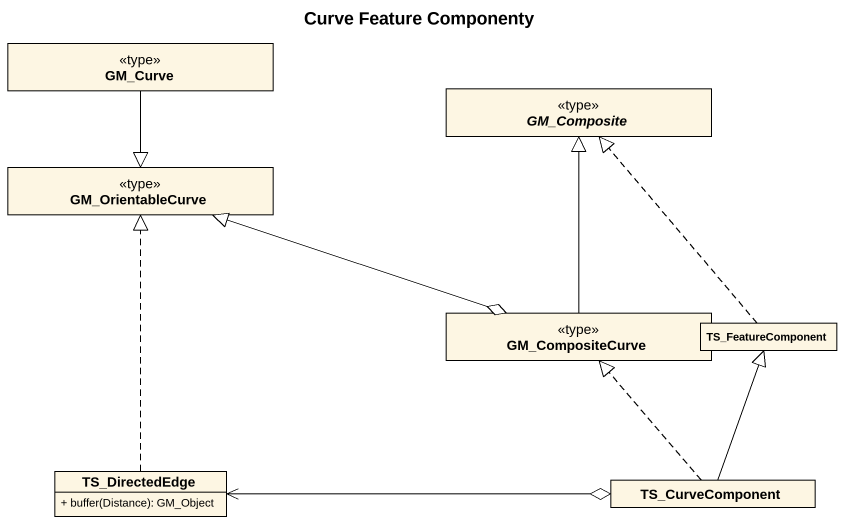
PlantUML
@startuml
title Curve Feature Componenty
hide circle
hide empty members
skinparam classAttributeIconSize 0
class GM_Curve <<type>>
abstract class GM_Composite <<type>>
class GM_OrientableCurve <<type>>
class GM_CompositeCurve <<type>>
class TS_FeatureComponent
class TS_DirectedEdge {
  + buffer(Distance): GM_Object
}
class TS_CurveComponent
GM_Curve --|> GM_OrientableCurve
GM_CompositeCurve -up-|> GM_Composite
GM_CompositeCurve o-left-> GM_OrientableCurve
GM_CompositeCurve -left-|> GM_OrientableCurve
TS_FeatureComponent .up.|> GM_Composite
TS_DirectedEdge .up.|> GM_OrientableCurve
TS_DirectedEdge <-right-o TS_CurveComponent
TS_CurveComponent .up.|> GM_CompositeCurve
TS_CurveComponent -up-|> TS_FeatureComponent
@enduml
